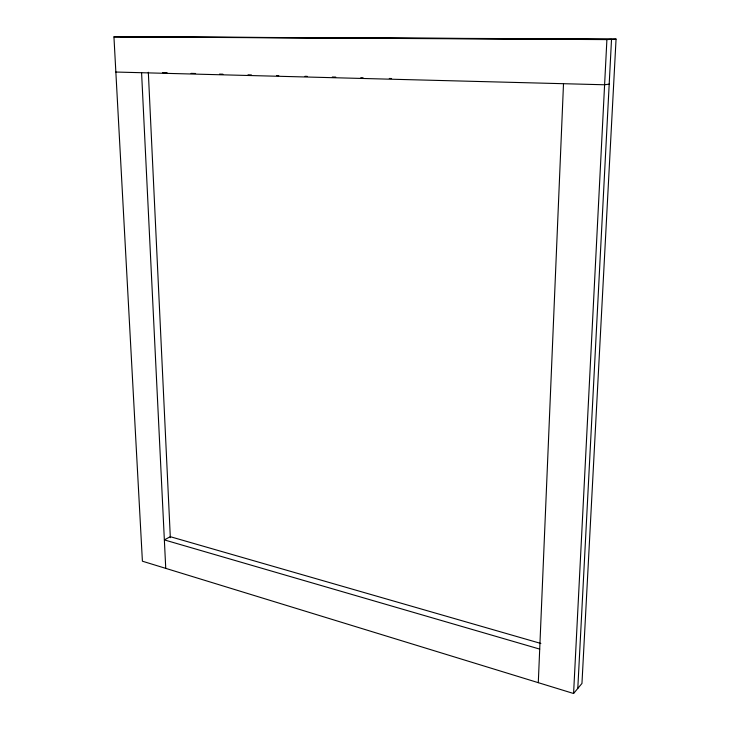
<?xml version="1.0" encoding="UTF-8"?>
<svg xmlns="http://www.w3.org/2000/svg" width="730" height="730" viewBox="0 0 730 730"><rect width="100%" height="100%" fill="white"/><g stroke="black" fill="none" stroke-linecap="round" stroke-linejoin="round"><path stroke-width="1.09" d="M538.293 682.678L563.505 83.694M573.579 693.5L606.904 39.602L616.056 39.073L581.956 683.444L573.579 693.5L142.405 561.206L113.944 36.883L616.056 39.073M577.795 688.436L611.521 39.338L120.824 36.692M609.194 84.114L604.604 84.771L115.86 72.042M113.944 36.883L606.904 39.602M162.553 72.644L167.106 72.754M191.032 73.374L195.594 73.493M219.52 74.104L222.933 74.195M248.008 74.834L251.421 74.925M276.488 75.564L278.769 75.628M304.976 76.303L307.257 76.358M332.323 77.006L335.736 77.088M360.802 77.736L363.084 77.791M389.291 78.466L391.572 78.521M540.857 643.458L170.291 536.696L164.359 539.908L539.707 649.098M141.583 72.708L165.746 568.369M148.327 72.27L170.336 537.691"/></g></svg>
